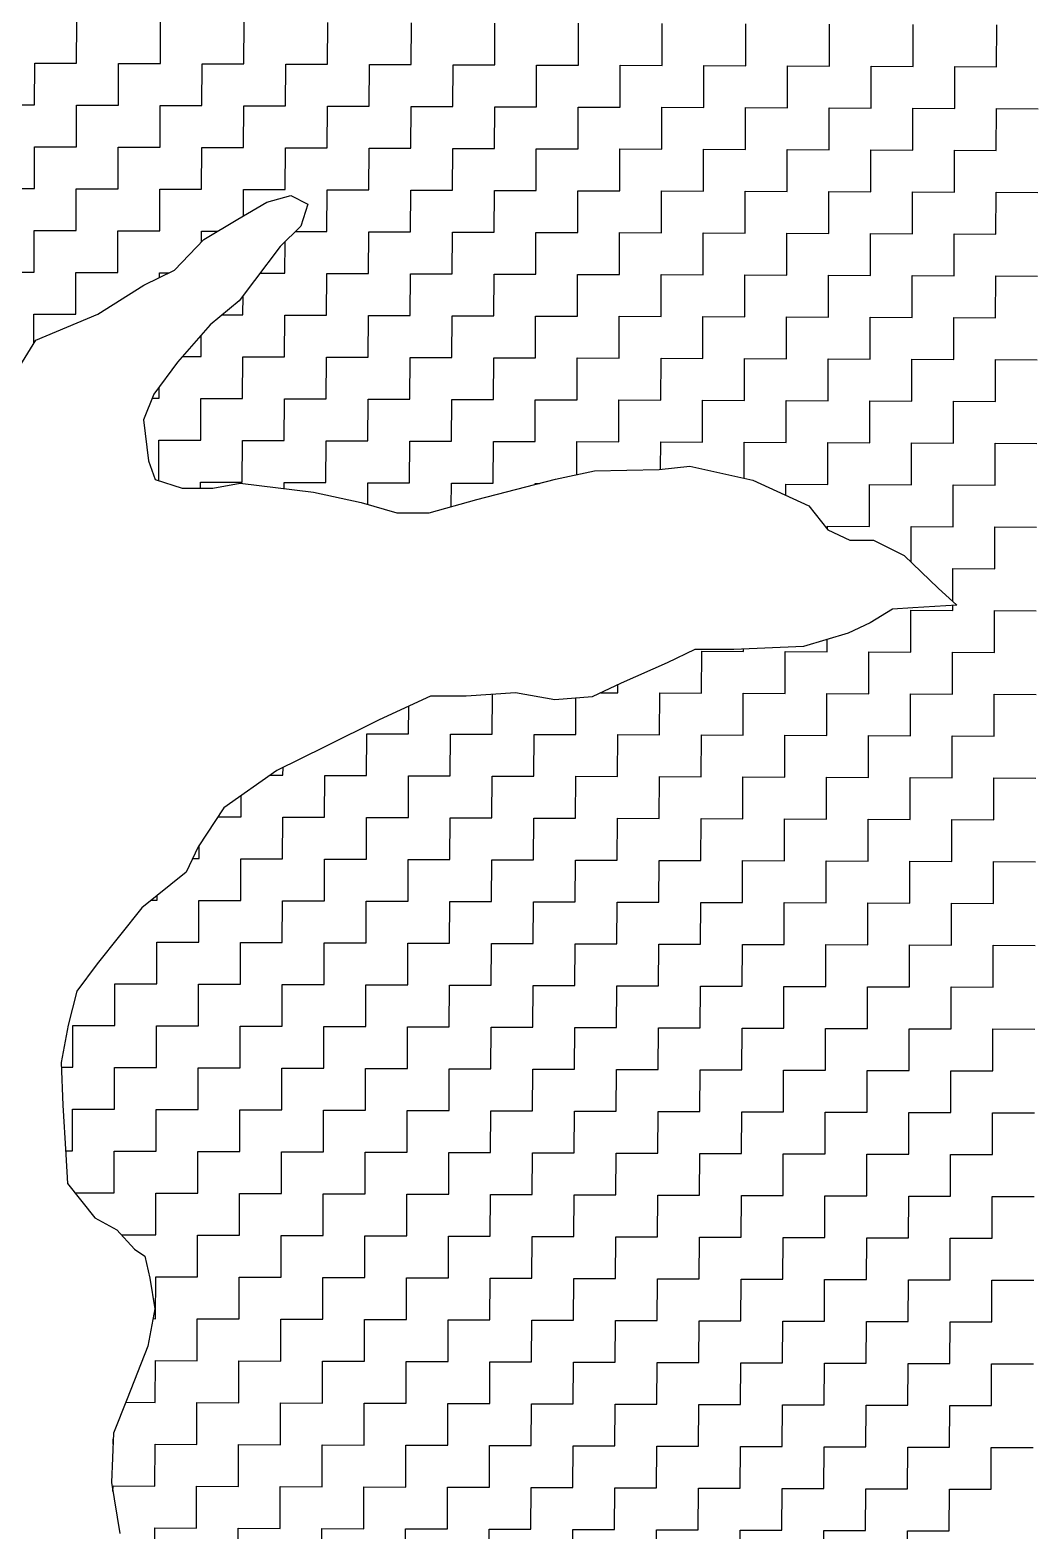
# Model space of a CAD drawing. Header units: metres. Extents: x 274536 to 279488, y 2074615 to 2078106.
# Drawn here: x 278565 to 278687.2, y 2076267.4 to 2076450.4 of the extents above; entities that cross this region are included whole.
import ezdxf

# ---------------------------------------------------------------- set-up
doc = ezdxf.new("R2010")
doc.units = ezdxf.units.M
doc.layers.add('POLY_HATCH', color=12, linetype='Continuous')

msp = doc.modelspace()

# ---------------------------------------------------------------- linework, layer by layer
at = {"layer": 'POLY_HATCH', "linetype": 'Continuous'}
for p, q in [((278570.68, 2076446.35), (278570.7, 2076451.45)), ((278580.89, 2076446.31), (278580.91, 2076451.41)), ((278591.09, 2076446.27), (278591.11, 2076451.37)), ((278601.29, 2076446.23), (278601.31, 2076451.33)), ((278611.49, 2076446.19), (278611.51, 2076451.29)), ((278621.69, 2076446.15), (278621.71, 2076451.25)), ((278631.89, 2076446.11), (278631.91, 2076451.22)), ((278642.09, 2076446.08), (278642.11, 2076451.18)), ((278652.29, 2076446.04), (278652.31, 2076451.14)), ((278662.5, 2076446), (278662.51, 2076451.1)), ((278672.7, 2076445.96), (278672.72, 2076451.06)), ((278682.9, 2076445.92), (278682.92, 2076451.02)), ((278565.56, 2076441.27), (278565.58, 2076446.37)), ((278565.58, 2076446.37), (278570.68, 2076446.35)), ((278575.77, 2076441.23), (278575.79, 2076446.33)), ((278575.79, 2076446.33), (278580.89, 2076446.31)), ((278585.97, 2076441.19), (278585.99, 2076446.29)), ((278585.99, 2076446.29), (278591.09, 2076446.27)), ((278596.17, 2076441.15), (278596.19, 2076446.25)), ((278596.19, 2076446.25), (278601.29, 2076446.23)), ((278606.37, 2076441.11), (278606.39, 2076446.21)), ((278606.39, 2076446.21), (278611.49, 2076446.19)), ((278616.57, 2076441.07), (278616.59, 2076446.17)), ((278616.59, 2076446.17), (278621.69, 2076446.15)), ((278626.77, 2076441.03), (278626.79, 2076446.13)), ((278626.79, 2076446.13), (278631.89, 2076446.11)), ((278636.97, 2076440.99), (278636.99, 2076446.1)), ((278636.99, 2076446.1), (278642.09, 2076446.08)), ((278647.17, 2076440.96), (278647.19, 2076446.06)), ((278647.19, 2076446.06), (278652.29, 2076446.04)), ((278657.37, 2076440.92), (278657.39, 2076446.02)), ((278657.39, 2076446.02), (278662.5, 2076446)), ((278667.58, 2076440.88), (278667.6, 2076445.98)), ((278667.6, 2076445.98), (278672.7, 2076445.96)), ((278677.78, 2076440.84), (278677.8, 2076445.94)), ((278677.8, 2076445.94), (278682.9, 2076445.92)), ((278560.46, 2076441.29), (278565.56, 2076441.27)), ((278570.65, 2076436.15), (278570.67, 2076441.25)), ((278570.67, 2076441.25), (278575.77, 2076441.23)), ((278580.85, 2076436.11), (278580.87, 2076441.21)), ((278580.87, 2076441.21), (278585.97, 2076441.19)), ((278591.05, 2076436.07), (278591.07, 2076441.17)), ((278591.07, 2076441.17), (278596.17, 2076441.15)), ((278601.25, 2076436.03), (278601.27, 2076441.13)), ((278601.27, 2076441.13), (278606.37, 2076441.11)), ((278611.45, 2076435.99), (278611.47, 2076441.09)), ((278611.47, 2076441.09), (278616.57, 2076441.07)), ((278621.65, 2076435.95), (278621.67, 2076441.05)), ((278621.67, 2076441.05), (278626.77, 2076441.03)), ((278631.85, 2076435.91), (278631.87, 2076441.01)), ((278631.87, 2076441.01), (278636.97, 2076440.99)), ((278642.05, 2076435.87), (278642.07, 2076440.98)), ((278642.07, 2076440.98), (278647.17, 2076440.96)), ((278652.25, 2076435.84), (278652.27, 2076440.94)), ((278652.27, 2076440.94), (278657.37, 2076440.92)), ((278662.46, 2076435.8), (278662.48, 2076440.9)), ((278662.48, 2076440.9), (278667.58, 2076440.88)), ((278672.66, 2076435.76), (278672.68, 2076440.86)), ((278672.68, 2076440.86), (278677.78, 2076440.84)), ((278682.86, 2076435.72), (278682.88, 2076440.82)), ((278682.88, 2076440.82), (278687.98, 2076440.8)), ((278565.53, 2076431.07), (278565.54, 2076436.17)), ((278565.54, 2076436.17), (278570.65, 2076436.15)), ((278575.73, 2076431.03), (278575.75, 2076436.13)), ((278575.75, 2076436.13), (278580.85, 2076436.11)), ((278585.93, 2076430.99), (278585.95, 2076436.09)), ((278585.95, 2076436.09), (278591.05, 2076436.07)), ((278596.13, 2076430.95), (278596.15, 2076436.05)), ((278596.15, 2076436.05), (278601.25, 2076436.03)), ((278606.33, 2076430.91), (278606.35, 2076436.01)), ((278606.35, 2076436.01), (278611.45, 2076435.99)), ((278616.53, 2076430.87), (278616.55, 2076435.97)), ((278616.55, 2076435.97), (278621.65, 2076435.95)), ((278626.73, 2076430.83), (278626.75, 2076435.93)), ((278626.75, 2076435.93), (278631.85, 2076435.91)), ((278636.93, 2076430.79), (278636.95, 2076435.89)), ((278636.95, 2076435.89), (278642.05, 2076435.87)), ((278647.13, 2076430.75), (278647.15, 2076435.85)), ((278647.15, 2076435.85), (278652.25, 2076435.84)), ((278657.34, 2076430.71), (278657.36, 2076435.82)), ((278657.36, 2076435.82), (278662.46, 2076435.8)), ((278667.54, 2076430.68), (278667.56, 2076435.78)), ((278667.56, 2076435.78), (278672.66, 2076435.76)), ((278677.74, 2076430.64), (278677.76, 2076435.74)), ((278677.76, 2076435.74), (278682.86, 2076435.72)), ((278560.42, 2076431.09), (278565.53, 2076431.07)), ((278570.61, 2076425.95), (278570.63, 2076431.05)), ((278570.63, 2076431.05), (278575.73, 2076431.03)), ((278580.81, 2076425.91), (278580.83, 2076431.01)), ((278580.83, 2076431.01), (278585.93, 2076430.99)), ((278591.02, 2076427.72), (278591.03, 2076430.97)), ((278591.03, 2076430.97), (278596.13, 2076430.95)), ((278601.21, 2076425.83), (278601.23, 2076430.93)), ((278601.23, 2076430.93), (278606.33, 2076430.91)), ((278611.41, 2076425.79), (278611.43, 2076430.89)), ((278611.43, 2076430.89), (278616.53, 2076430.87)), ((278621.61, 2076425.75), (278621.63, 2076430.85)), ((278621.63, 2076430.85), (278626.73, 2076430.83)), ((278631.81, 2076425.71), (278631.83, 2076430.81)), ((278631.83, 2076430.81), (278636.93, 2076430.79)), ((278642.01, 2076425.67), (278642.03, 2076430.77)), ((278642.03, 2076430.77), (278647.13, 2076430.75)), ((278652.22, 2076425.63), (278652.24, 2076430.73)), ((278652.24, 2076430.73), (278657.34, 2076430.71)), ((278662.42, 2076425.59), (278662.44, 2076430.7)), ((278662.44, 2076430.7), (278667.54, 2076430.68)), ((278672.62, 2076425.56), (278672.64, 2076430.66)), ((278672.64, 2076430.66), (278677.74, 2076430.64)), ((278682.82, 2076425.52), (278682.84, 2076430.62)), ((278682.84, 2076430.62), (278687.94, 2076430.6)), ((278565.49, 2076420.87), (278565.51, 2076425.97)), ((278565.51, 2076425.97), (278570.61, 2076425.95)), ((278575.69, 2076420.83), (278575.71, 2076425.93)), ((278575.71, 2076425.93), (278580.81, 2076425.91)), ((278585.9, 2076424.57), (278585.91, 2076425.89)), ((278585.91, 2076425.89), (278587.9, 2076425.88)), ((278597.39, 2076425.85), (278601.21, 2076425.83)), ((278606.29, 2076420.71), (278606.31, 2076425.81)), ((278606.31, 2076425.81), (278611.41, 2076425.79)), ((278616.49, 2076420.67), (278616.51, 2076425.77)), ((278616.51, 2076425.77), (278621.61, 2076425.75)), ((278596.09, 2076420.75), (278596.1, 2076424.57)), ((278626.69, 2076420.63), (278626.71, 2076425.73)), ((278626.71, 2076425.73), (278631.81, 2076425.71)), ((278636.89, 2076420.59), (278636.91, 2076425.69)), ((278636.91, 2076425.69), (278642.01, 2076425.67)), ((278647.1, 2076420.55), (278647.11, 2076425.65)), ((278647.11, 2076425.65), (278652.22, 2076425.63)), ((278657.3, 2076420.51), (278657.32, 2076425.61)), ((278657.32, 2076425.61), (278662.42, 2076425.59)), ((278667.5, 2076420.47), (278667.52, 2076425.58)), ((278667.52, 2076425.58), (278672.62, 2076425.56)), ((278677.7, 2076420.44), (278677.72, 2076425.54)), ((278677.72, 2076425.54), (278682.82, 2076425.52)), ((278560.39, 2076420.89), (278565.49, 2076420.87)), ((278570.57, 2076415.75), (278570.59, 2076420.85)), ((278570.59, 2076420.85), (278575.69, 2076420.83)), ((278580.79, 2076420.81), (278581.97, 2076420.8)), ((278580.79, 2076420.22), (278580.79, 2076420.81)), ((278593.08, 2076420.76), (278596.09, 2076420.75)), ((278601.17, 2076415.63), (278601.19, 2076420.73)), ((278601.19, 2076420.73), (278606.29, 2076420.71)), ((278611.37, 2076415.59), (278611.39, 2076420.69)), ((278611.39, 2076420.69), (278616.49, 2076420.67)), ((278621.57, 2076415.55), (278621.59, 2076420.65)), ((278621.59, 2076420.65), (278626.69, 2076420.63)), ((278631.77, 2076415.51), (278631.79, 2076420.61)), ((278631.79, 2076420.61), (278636.89, 2076420.59)), ((278641.97, 2076415.47), (278641.99, 2076420.57)), ((278641.99, 2076420.57), (278647.1, 2076420.55)), ((278652.18, 2076415.43), (278652.2, 2076420.53)), ((278652.2, 2076420.53), (278657.3, 2076420.51)), ((278662.38, 2076415.39), (278662.4, 2076420.49)), ((278662.4, 2076420.49), (278667.5, 2076420.47)), ((278672.58, 2076415.35), (278672.6, 2076420.45)), ((278672.6, 2076420.45), (278677.7, 2076420.44)), ((278682.78, 2076415.31), (278682.8, 2076420.42)), ((278682.8, 2076420.42), (278687.9, 2076420.4)), ((278590.97, 2076415.67), (278590.98, 2076417.98)), ((278565.45, 2076412.17), (278565.47, 2076415.77)), ((278565.47, 2076415.77), (278570.57, 2076415.75)), ((278588.45, 2076415.68), (278590.97, 2076415.67)), ((278596.05, 2076410.55), (278596.07, 2076415.65)), ((278596.07, 2076415.65), (278601.17, 2076415.63)), ((278606.25, 2076410.51), (278606.27, 2076415.61)), ((278606.27, 2076415.61), (278611.37, 2076415.59)), ((278616.45, 2076410.47), (278616.47, 2076415.57)), ((278616.47, 2076415.57), (278621.57, 2076415.55)), ((278626.65, 2076410.43), (278626.67, 2076415.53)), ((278626.67, 2076415.53), (278631.77, 2076415.51)), ((278636.85, 2076410.39), (278636.87, 2076415.49)), ((278636.87, 2076415.49), (278641.97, 2076415.47)), ((278647.06, 2076410.35), (278647.08, 2076415.45)), ((278647.08, 2076415.45), (278652.18, 2076415.43)), ((278657.26, 2076410.31), (278657.28, 2076415.41)), ((278657.28, 2076415.41), (278662.38, 2076415.39)), ((278667.46, 2076410.27), (278667.48, 2076415.37)), ((278667.48, 2076415.37), (278672.58, 2076415.35)), ((278677.66, 2076410.23), (278677.68, 2076415.33)), ((278677.68, 2076415.33), (278682.78, 2076415.31)), ((278585.85, 2076410.59), (278585.86, 2076413.2)), ((278583.59, 2076410.6), (278585.85, 2076410.59)), ((278590.93, 2076405.47), (278590.95, 2076410.57)), ((278590.95, 2076410.57), (278596.05, 2076410.55)), ((278601.13, 2076405.43), (278601.15, 2076410.53)), ((278601.15, 2076410.53), (278606.25, 2076410.51)), ((278611.33, 2076405.39), (278611.35, 2076410.49)), ((278611.35, 2076410.49), (278616.45, 2076410.47)), ((278621.53, 2076405.35), (278621.55, 2076410.45)), ((278621.55, 2076410.45), (278626.65, 2076410.43)), ((278631.73, 2076405.31), (278631.75, 2076410.41)), ((278631.75, 2076410.41), (278636.85, 2076410.39)), ((278641.94, 2076405.27), (278641.96, 2076410.37)), ((278641.96, 2076410.37), (278647.06, 2076410.35)), ((278652.14, 2076405.23), (278652.16, 2076410.33)), ((278652.16, 2076410.33), (278657.26, 2076410.31)), ((278662.34, 2076405.19), (278662.36, 2076410.29)), ((278662.36, 2076410.29), (278667.46, 2076410.27)), ((278672.54, 2076405.15), (278672.56, 2076410.25)), ((278672.56, 2076410.25), (278677.66, 2076410.23)), ((278682.74, 2076405.11), (278682.76, 2076410.21)), ((278682.76, 2076410.21), (278687.86, 2076410.19)), ((278580.73, 2076405.51), (278580.73, 2076406.87)), ((278579.89, 2076405.51), (278580.73, 2076405.51)), ((278585.81, 2076400.39), (278585.83, 2076405.49)), ((278585.83, 2076405.49), (278590.93, 2076405.47)), ((278596.01, 2076400.35), (278596.03, 2076405.45)), ((278596.03, 2076405.45), (278601.13, 2076405.43)), ((278606.21, 2076400.31), (278606.23, 2076405.41)), ((278606.23, 2076405.41), (278611.33, 2076405.39)), ((278616.41, 2076400.27), (278616.43, 2076405.37)), ((278616.43, 2076405.37), (278621.53, 2076405.35)), ((278626.61, 2076400.23), (278626.63, 2076405.33)), ((278626.63, 2076405.33), (278631.73, 2076405.31)), ((278636.82, 2076400.19), (278636.83, 2076405.29)), ((278636.83, 2076405.29), (278641.94, 2076405.27)), ((278647.02, 2076400.15), (278647.04, 2076405.25)), ((278647.04, 2076405.25), (278652.14, 2076405.23)), ((278657.22, 2076400.11), (278657.24, 2076405.21)), ((278657.24, 2076405.21), (278662.34, 2076405.19)), ((278667.42, 2076400.07), (278667.44, 2076405.17)), ((278667.44, 2076405.17), (278672.54, 2076405.15)), ((278677.62, 2076400.03), (278677.64, 2076405.13)), ((278677.64, 2076405.13), (278682.74, 2076405.11)), ((278580.69, 2076395.46), (278580.71, 2076400.41)), ((278580.71, 2076400.41), (278585.81, 2076400.39)), ((278590.89, 2076395.27), (278590.91, 2076400.37)), ((278590.91, 2076400.37), (278596.01, 2076400.35)), ((278601.09, 2076395.23), (278601.11, 2076400.33)), ((278601.11, 2076400.33), (278606.21, 2076400.31)), ((278611.29, 2076395.19), (278611.31, 2076400.29)), ((278611.31, 2076400.29), (278616.41, 2076400.27)), ((278621.49, 2076395.15), (278621.51, 2076400.25)), ((278621.51, 2076400.25), (278626.61, 2076400.23)), ((278631.7, 2076396.18), (278631.71, 2076400.21)), ((278631.71, 2076400.21), (278636.82, 2076400.19)), ((278641.9, 2076396.84), (278641.92, 2076400.17)), ((278641.92, 2076400.17), (278647.02, 2076400.15)), ((278652.1, 2076395.76), (278652.12, 2076400.13)), ((278652.12, 2076400.13), (278657.22, 2076400.11)), ((278662.3, 2076394.99), (278662.32, 2076400.09)), ((278662.32, 2076400.09), (278667.42, 2076400.07)), ((278672.5, 2076394.95), (278672.52, 2076400.05)), ((278672.52, 2076400.05), (278677.62, 2076400.03)), ((278682.7, 2076394.91), (278682.72, 2076400.01)), ((278682.72, 2076400.01), (278687.82, 2076399.99)), ((278585.79, 2076395.29), (278590.89, 2076395.27)), ((278585.79, 2076394.54), (278585.79, 2076395.29)), ((278595.99, 2076395.25), (278601.09, 2076395.23)), ((278595.99, 2076394.5), (278595.99, 2076395.25)), ((278606.18, 2076392.57), (278606.19, 2076395.21)), ((278606.19, 2076395.21), (278611.29, 2076395.19)), ((278616.38, 2076392.29), (278616.39, 2076395.17)), ((278616.39, 2076395.17), (278621.49, 2076395.15)), ((278626.59, 2076395.13), (278627.14, 2076395.13)), ((278626.59, 2076394.99), (278626.59, 2076395.13)), ((278657.19, 2076393.68), (278657.2, 2076395.01)), ((278657.2, 2076395.01), (278662.3, 2076394.99)), ((278667.38, 2076389.87), (278667.4, 2076394.97)), ((278667.4, 2076394.97), (278672.5, 2076394.95)), ((278677.58, 2076389.83), (278677.6, 2076394.93)), ((278677.6, 2076394.93), (278682.7, 2076394.91)), ((278662.28, 2076389.89), (278667.38, 2076389.87)), ((278662.28, 2076389.49), (278662.28, 2076389.89)), ((278672.46, 2076385.52), (278672.48, 2076389.85)), ((278672.48, 2076389.85), (278677.58, 2076389.83)), ((278682.66, 2076384.71), (278682.68, 2076389.81)), ((278682.68, 2076389.81), (278687.78, 2076389.79)), ((278677.55, 2076380.73), (278677.56, 2076384.73)), ((278677.56, 2076384.73), (278682.66, 2076384.71)), ((278677.54, 2076379.63), (278677.54, 2076380.25)), ((278672.42, 2076374.55), (278672.44, 2076379.65)), ((278672.44, 2076379.65), (278677.54, 2076379.63)), ((278682.62, 2076374.51), (278682.64, 2076379.61)), ((278682.64, 2076379.61), (278687.74, 2076379.59)), ((278646.9, 2076369.55), (278646.92, 2076374.65)), ((278646.92, 2076374.65), (278652.02, 2076374.63)), ((278652.02, 2076374.63), (278652.02, 2076374.91)), ((278657.1, 2076369.51), (278657.12, 2076374.61)), ((278657.12, 2076374.61), (278662.22, 2076374.59)), ((278662.22, 2076374.59), (278662.23, 2076376.11)), ((278667.3, 2076369.47), (278667.32, 2076374.57)), ((278667.32, 2076374.57), (278672.42, 2076374.55)), ((278677.5, 2076369.43), (278677.52, 2076374.53)), ((278677.52, 2076374.53), (278682.62, 2076374.51)), ((278621.38, 2076364.55), (278621.39, 2076369.38)), ((278634.61, 2076369.59), (278636.7, 2076369.59)), ((278636.7, 2076369.59), (278636.7, 2076370.57)), ((278641.78, 2076364.47), (278641.8, 2076369.57)), ((278641.8, 2076369.57), (278646.9, 2076369.55)), ((278651.98, 2076364.43), (278652, 2076369.53)), ((278652, 2076369.53), (278657.1, 2076369.51)), ((278662.18, 2076364.39), (278662.2, 2076369.49)), ((278662.2, 2076369.49), (278667.3, 2076369.47)), ((278672.38, 2076364.35), (278672.4, 2076369.45)), ((278672.4, 2076369.45), (278677.5, 2076369.43)), ((278682.58, 2076364.31), (278682.6, 2076369.41)), ((278682.6, 2076369.41), (278687.7, 2076369.39)), ((278611.17, 2076364.58), (278611.19, 2076367.97)), ((278631.58, 2076364.51), (278631.59, 2076368.94)), ((278606.05, 2076359.5), (278606.07, 2076364.6)), ((278606.07, 2076364.6), (278611.17, 2076364.58)), ((278616.26, 2076359.46), (278616.28, 2076364.56)), ((278616.28, 2076364.56), (278621.38, 2076364.55)), ((278626.46, 2076359.42), (278626.48, 2076364.53)), ((278626.48, 2076364.53), (278631.58, 2076364.51)), ((278636.66, 2076359.39), (278636.68, 2076364.49)), ((278636.68, 2076364.49), (278641.78, 2076364.47)), ((278646.86, 2076359.35), (278646.88, 2076364.45)), ((278646.88, 2076364.45), (278651.98, 2076364.43)), ((278657.06, 2076359.31), (278657.08, 2076364.41)), ((278657.08, 2076364.41), (278662.18, 2076364.39)), ((278667.26, 2076359.27), (278667.28, 2076364.37)), ((278667.28, 2076364.37), (278672.38, 2076364.35)), ((278677.46, 2076359.23), (278677.48, 2076364.33)), ((278677.48, 2076364.33), (278682.58, 2076364.31)), ((278595.85, 2076359.54), (278595.86, 2076360.5)), ((278594.29, 2076359.55), (278595.85, 2076359.54)), ((278600.93, 2076354.42), (278600.95, 2076359.52)), ((278600.95, 2076359.52), (278606.05, 2076359.5)), ((278611.14, 2076354.38), (278611.16, 2076359.48)), ((278611.16, 2076359.48), (278616.26, 2076359.46)), ((278621.34, 2076354.34), (278621.36, 2076359.44)), ((278621.36, 2076359.44), (278626.46, 2076359.42)), ((278631.54, 2076354.3), (278631.56, 2076359.41)), ((278631.56, 2076359.41), (278636.66, 2076359.39)), ((278641.74, 2076354.27), (278641.76, 2076359.37)), ((278641.76, 2076359.37), (278646.86, 2076359.35)), ((278651.94, 2076354.23), (278651.96, 2076359.33)), ((278651.96, 2076359.33), (278657.06, 2076359.31)), ((278662.14, 2076354.19), (278662.16, 2076359.29)), ((278662.16, 2076359.29), (278667.26, 2076359.27)), ((278672.34, 2076354.15), (278672.36, 2076359.25)), ((278672.36, 2076359.25), (278677.46, 2076359.23)), ((278682.54, 2076354.11), (278682.56, 2076359.21)), ((278682.56, 2076359.21), (278687.66, 2076359.19)), ((278590.73, 2076354.46), (278590.74, 2076357.06)), ((278587.92, 2076354.47), (278590.73, 2076354.46)), ((278595.81, 2076349.34), (278595.83, 2076354.44)), ((278595.83, 2076354.44), (278600.93, 2076354.42)), ((278606.02, 2076349.3), (278606.03, 2076354.4)), ((278606.03, 2076354.4), (278611.14, 2076354.38)), ((278616.22, 2076349.26), (278616.24, 2076354.36)), ((278616.24, 2076354.36), (278621.34, 2076354.34)), ((278626.42, 2076349.22), (278626.44, 2076354.32)), ((278626.44, 2076354.32), (278631.54, 2076354.3)), ((278636.62, 2076349.18), (278636.64, 2076354.29)), ((278636.64, 2076354.29), (278641.74, 2076354.27)), ((278646.82, 2076349.15), (278646.84, 2076354.25)), ((278646.84, 2076354.25), (278651.94, 2076354.23)), ((278657.02, 2076349.11), (278657.04, 2076354.21)), ((278657.04, 2076354.21), (278662.14, 2076354.19)), ((278667.22, 2076349.07), (278667.24, 2076354.17)), ((278667.24, 2076354.17), (278672.34, 2076354.15)), ((278677.42, 2076349.03), (278677.44, 2076354.13)), ((278677.44, 2076354.13), (278682.54, 2076354.11)), ((278585.61, 2076349.38), (278585.62, 2076350.98)), ((278584.84, 2076349.38), (278585.61, 2076349.38)), ((278590.69, 2076344.26), (278590.71, 2076349.36)), ((278590.71, 2076349.36), (278595.81, 2076349.34)), ((278600.9, 2076344.22), (278600.91, 2076349.32)), ((278600.91, 2076349.32), (278606.02, 2076349.3)), ((278611.1, 2076344.18), (278611.12, 2076349.28)), ((278611.12, 2076349.28), (278616.22, 2076349.26)), ((278621.3, 2076344.14), (278621.32, 2076349.24)), ((278621.32, 2076349.24), (278626.42, 2076349.22)), ((278631.5, 2076344.1), (278631.52, 2076349.2)), ((278631.52, 2076349.2), (278636.62, 2076349.18)), ((278641.7, 2076344.06), (278641.72, 2076349.16)), ((278641.72, 2076349.16), (278646.82, 2076349.15)), ((278651.9, 2076344.02), (278651.92, 2076349.13)), ((278651.92, 2076349.13), (278657.02, 2076349.11)), ((278662.1, 2076343.99), (278662.12, 2076349.09)), ((278662.12, 2076349.09), (278667.22, 2076349.07)), ((278672.3, 2076343.95), (278672.32, 2076349.05)), ((278672.32, 2076349.05), (278677.42, 2076349.03)), ((278682.5, 2076343.91), (278682.52, 2076349.01)), ((278682.52, 2076349.01), (278687.62, 2076348.99)), ((278579.79, 2076344.3), (278580.49, 2076344.3)), ((278580.49, 2076344.3), (278580.49, 2076344.87)), ((278585.57, 2076339.18), (278585.59, 2076344.28)), ((278585.59, 2076344.28), (278590.69, 2076344.26)), ((278595.77, 2076339.14), (278595.79, 2076344.24)), ((278595.79, 2076344.24), (278600.9, 2076344.22)), ((278605.98, 2076339.1), (278606, 2076344.2)), ((278606, 2076344.2), (278611.1, 2076344.18)), ((278616.18, 2076339.06), (278616.2, 2076344.16)), ((278616.2, 2076344.16), (278621.3, 2076344.14)), ((278626.38, 2076339.02), (278626.4, 2076344.12)), ((278626.4, 2076344.12), (278631.5, 2076344.1)), ((278636.58, 2076338.98), (278636.6, 2076344.08)), ((278636.6, 2076344.08), (278641.7, 2076344.06)), ((278646.78, 2076338.94), (278646.8, 2076344.04)), ((278646.8, 2076344.04), (278651.9, 2076344.02)), ((278656.98, 2076338.9), (278657, 2076344.01)), ((278657, 2076344.01), (278662.1, 2076343.99)), ((278667.18, 2076338.87), (278667.2, 2076343.97)), ((278667.2, 2076343.97), (278672.3, 2076343.95)), ((278677.38, 2076338.83), (278677.4, 2076343.93)), ((278677.4, 2076343.93), (278682.5, 2076343.91)), ((278575.33, 2076339.22), (278575.37, 2076339.22)), ((278575.37, 2076339.22), (278575.37, 2076339.27)), ((278580.45, 2076334.1), (278580.47, 2076339.2)), ((278580.47, 2076339.2), (278585.57, 2076339.18)), ((278590.65, 2076334.06), (278590.67, 2076339.16)), ((278590.67, 2076339.16), (278595.77, 2076339.14)), ((278600.86, 2076334.02), (278600.88, 2076339.12)), ((278600.88, 2076339.12), (278605.98, 2076339.1)), ((278611.06, 2076333.98), (278611.08, 2076339.08)), ((278611.08, 2076339.08), (278616.18, 2076339.06)), ((278621.26, 2076333.94), (278621.28, 2076339.04)), ((278621.28, 2076339.04), (278626.38, 2076339.02)), ((278631.46, 2076333.9), (278631.48, 2076339)), ((278631.48, 2076339), (278636.58, 2076338.98)), ((278641.66, 2076333.86), (278641.68, 2076338.96)), ((278641.68, 2076338.96), (278646.78, 2076338.94)), ((278651.86, 2076333.82), (278651.88, 2076338.92)), ((278651.88, 2076338.92), (278656.98, 2076338.9)), ((278662.06, 2076333.78), (278662.08, 2076338.89)), ((278662.08, 2076338.89), (278667.18, 2076338.87)), ((278672.26, 2076333.75), (278672.28, 2076338.85)), ((278672.28, 2076338.85), (278677.38, 2076338.83)), ((278682.46, 2076333.71), (278682.48, 2076338.81)), ((278682.48, 2076338.81), (278687.59, 2076338.79)), ((278575.33, 2076329.02), (278575.35, 2076334.12)), ((278575.35, 2076334.12), (278580.45, 2076334.1)), ((278585.53, 2076328.98), (278585.55, 2076334.08)), ((278585.55, 2076334.08), (278590.65, 2076334.06)), ((278595.74, 2076328.94), (278595.76, 2076334.04)), ((278595.76, 2076334.04), (278600.86, 2076334.02)), ((278605.94, 2076328.9), (278605.96, 2076334)), ((278605.96, 2076334), (278611.06, 2076333.98)), ((278616.14, 2076328.86), (278616.16, 2076333.96)), ((278616.16, 2076333.96), (278621.26, 2076333.94)), ((278626.34, 2076328.82), (278626.36, 2076333.92)), ((278626.36, 2076333.92), (278631.46, 2076333.9)), ((278636.54, 2076328.78), (278636.56, 2076333.88)), ((278636.56, 2076333.88), (278641.66, 2076333.86)), ((278646.74, 2076328.74), (278646.76, 2076333.84)), ((278646.76, 2076333.84), (278651.86, 2076333.82)), ((278656.94, 2076328.7), (278656.96, 2076333.8)), ((278656.96, 2076333.8), (278662.06, 2076333.78)), ((278667.14, 2076328.66), (278667.16, 2076333.76)), ((278667.16, 2076333.76), (278672.26, 2076333.75)), ((278677.34, 2076328.62), (278677.36, 2076333.73)), ((278677.36, 2076333.73), (278682.46, 2076333.71)), ((278570.21, 2076323.94), (278570.23, 2076329.04)), ((278570.23, 2076329.04), (278575.33, 2076329.02)), ((278580.41, 2076323.9), (278580.43, 2076329)), ((278580.43, 2076329), (278585.53, 2076328.98)), ((278590.62, 2076323.86), (278590.63, 2076328.96)), ((278590.63, 2076328.96), (278595.74, 2076328.94)), ((278600.82, 2076323.82), (278600.84, 2076328.92)), ((278600.84, 2076328.92), (278605.94, 2076328.9)), ((278611.02, 2076323.78), (278611.04, 2076328.88)), ((278611.04, 2076328.88), (278616.14, 2076328.86)), ((278621.22, 2076323.74), (278621.24, 2076328.84)), ((278621.24, 2076328.84), (278626.34, 2076328.82)), ((278631.42, 2076323.7), (278631.44, 2076328.8)), ((278631.44, 2076328.8), (278636.54, 2076328.78)), ((278641.62, 2076323.66), (278641.64, 2076328.76)), ((278641.64, 2076328.76), (278646.74, 2076328.74)), ((278651.82, 2076323.62), (278651.84, 2076328.72)), ((278651.84, 2076328.72), (278656.94, 2076328.7)), ((278662.02, 2076323.58), (278662.04, 2076328.68)), ((278662.04, 2076328.68), (278667.14, 2076328.66)), ((278672.22, 2076323.54), (278672.24, 2076328.64)), ((278672.24, 2076328.64), (278677.34, 2076328.62)), ((278682.43, 2076323.5), (278682.45, 2076328.61)), ((278682.45, 2076328.61), (278687.55, 2076328.59)), ((278568.81, 2076323.94), (278570.21, 2076323.94)), ((278575.29, 2076318.82), (278575.31, 2076323.92)), ((278575.31, 2076323.92), (278580.41, 2076323.9)), ((278585.5, 2076318.78), (278585.51, 2076323.88)), ((278585.51, 2076323.88), (278590.62, 2076323.86)), ((278595.7, 2076318.74), (278595.72, 2076323.84)), ((278595.72, 2076323.84), (278600.82, 2076323.82)), ((278605.9, 2076318.7), (278605.92, 2076323.8)), ((278605.92, 2076323.8), (278611.02, 2076323.78)), ((278616.1, 2076318.66), (278616.12, 2076323.76)), ((278616.12, 2076323.76), (278621.22, 2076323.74)), ((278626.3, 2076318.62), (278626.32, 2076323.72)), ((278626.32, 2076323.72), (278631.42, 2076323.7)), ((278636.5, 2076318.58), (278636.52, 2076323.68)), ((278636.52, 2076323.68), (278641.62, 2076323.66)), ((278646.7, 2076318.54), (278646.72, 2076323.64)), ((278646.72, 2076323.64), (278651.82, 2076323.62)), ((278656.9, 2076318.5), (278656.92, 2076323.6)), ((278656.92, 2076323.6), (278662.02, 2076323.58)), ((278667.1, 2076318.46), (278667.12, 2076323.56)), ((278667.12, 2076323.56), (278672.22, 2076323.54)), ((278677.31, 2076318.42), (278677.32, 2076323.52)), ((278677.32, 2076323.52), (278682.43, 2076323.5)), ((278570.17, 2076313.74), (278570.19, 2076318.84)), ((278570.19, 2076318.84), (278575.29, 2076318.82)), ((278580.37, 2076313.7), (278580.39, 2076318.8)), ((278580.39, 2076318.8), (278585.5, 2076318.78)), ((278590.58, 2076313.66), (278590.6, 2076318.76)), ((278590.6, 2076318.76), (278595.7, 2076318.74)), ((278600.78, 2076313.62), (278600.8, 2076318.72)), ((278600.8, 2076318.72), (278605.9, 2076318.7)), ((278610.98, 2076313.58), (278611, 2076318.68)), ((278611, 2076318.68), (278616.1, 2076318.66)), ((278621.18, 2076313.54), (278621.2, 2076318.64)), ((278621.2, 2076318.64), (278626.3, 2076318.62)), ((278631.38, 2076313.5), (278631.4, 2076318.6)), ((278631.4, 2076318.6), (278636.5, 2076318.58)), ((278641.58, 2076313.46), (278641.6, 2076318.56)), ((278641.6, 2076318.56), (278646.7, 2076318.54)), ((278651.78, 2076313.42), (278651.8, 2076318.52)), ((278651.8, 2076318.52), (278656.9, 2076318.5)), ((278661.98, 2076313.38), (278662, 2076318.48)), ((278662, 2076318.48), (278667.1, 2076318.46)), ((278672.19, 2076313.34), (278672.2, 2076318.44)), ((278672.2, 2076318.44), (278677.31, 2076318.42)), ((278682.39, 2076313.3), (278682.41, 2076318.4)), ((278682.41, 2076318.4), (278687.51, 2076318.38)), ((278569.34, 2076313.74), (278570.17, 2076313.74)), ((278575.25, 2076308.62), (278575.27, 2076313.72)), ((278575.27, 2076313.72), (278580.37, 2076313.7)), ((278585.46, 2076308.58), (278585.48, 2076313.68)), ((278585.48, 2076313.68), (278590.58, 2076313.66)), ((278595.66, 2076308.54), (278595.68, 2076313.64)), ((278595.68, 2076313.64), (278600.78, 2076313.62)), ((278605.86, 2076308.5), (278605.88, 2076313.6)), ((278605.88, 2076313.6), (278610.98, 2076313.58)), ((278616.06, 2076308.46), (278616.08, 2076313.56)), ((278616.08, 2076313.56), (278621.18, 2076313.54)), ((278626.26, 2076308.42), (278626.28, 2076313.52)), ((278626.28, 2076313.52), (278631.38, 2076313.5)), ((278636.46, 2076308.38), (278636.48, 2076313.48)), ((278636.48, 2076313.48), (278641.58, 2076313.46)), ((278646.66, 2076308.34), (278646.68, 2076313.44)), ((278646.68, 2076313.44), (278651.78, 2076313.42)), ((278656.86, 2076308.3), (278656.88, 2076313.4)), ((278656.88, 2076313.4), (278661.98, 2076313.38)), ((278667.06, 2076308.26), (278667.08, 2076313.36)), ((278667.08, 2076313.36), (278672.19, 2076313.34)), ((278677.27, 2076308.22), (278677.29, 2076313.32)), ((278677.29, 2076313.32), (278682.39, 2076313.3)), ((278570.47, 2076308.63), (278575.25, 2076308.62)), ((278580.34, 2076303.5), (278580.36, 2076308.6)), ((278580.36, 2076308.6), (278585.46, 2076308.58)), ((278590.54, 2076303.46), (278590.56, 2076308.56)), ((278590.56, 2076308.56), (278595.66, 2076308.54)), ((278600.74, 2076303.42), (278600.76, 2076308.52)), ((278600.76, 2076308.52), (278605.86, 2076308.5)), ((278610.94, 2076303.38), (278610.96, 2076308.48)), ((278610.96, 2076308.48), (278616.06, 2076308.46)), ((278621.14, 2076303.34), (278621.16, 2076308.44)), ((278621.16, 2076308.44), (278626.26, 2076308.42)), ((278631.34, 2076303.3), (278631.36, 2076308.4)), ((278631.36, 2076308.4), (278636.46, 2076308.38)), ((278641.54, 2076303.26), (278641.56, 2076308.36)), ((278641.56, 2076308.36), (278646.66, 2076308.34)), ((278651.74, 2076303.22), (278651.76, 2076308.32)), ((278651.76, 2076308.32), (278656.86, 2076308.3)), ((278661.94, 2076303.18), (278661.96, 2076308.28)), ((278661.96, 2076308.28), (278667.06, 2076308.26)), ((278672.15, 2076303.14), (278672.17, 2076308.24)), ((278672.17, 2076308.24), (278677.27, 2076308.22)), ((278682.35, 2076303.1), (278682.37, 2076308.2)), ((278682.37, 2076308.2), (278687.47, 2076308.18)), ((278576.15, 2076303.51), (278580.34, 2076303.5)), ((278585.42, 2076298.38), (278585.44, 2076303.48)), ((278585.44, 2076303.48), (278590.54, 2076303.46)), ((278595.62, 2076298.34), (278595.64, 2076303.44)), ((278595.64, 2076303.44), (278600.74, 2076303.42)), ((278605.82, 2076298.3), (278605.84, 2076303.4)), ((278605.84, 2076303.4), (278610.94, 2076303.38)), ((278616.02, 2076298.26), (278616.04, 2076303.36)), ((278616.04, 2076303.36), (278621.14, 2076303.34)), ((278626.22, 2076298.22), (278626.24, 2076303.32)), ((278626.24, 2076303.32), (278631.34, 2076303.3)), ((278636.42, 2076298.18), (278636.44, 2076303.28)), ((278636.44, 2076303.28), (278641.54, 2076303.26)), ((278646.62, 2076298.14), (278646.64, 2076303.24)), ((278646.64, 2076303.24), (278651.74, 2076303.22)), ((278656.82, 2076298.1), (278656.84, 2076303.2)), ((278656.84, 2076303.2), (278661.94, 2076303.18)), ((278667.03, 2076298.06), (278667.05, 2076303.16)), ((278667.05, 2076303.16), (278672.15, 2076303.14)), ((278677.23, 2076298.02), (278677.25, 2076303.12)), ((278677.25, 2076303.12), (278682.35, 2076303.1)), ((278580.3, 2076293.29), (278580.32, 2076298.4)), ((278580.32, 2076298.4), (278585.42, 2076298.38)), ((278590.5, 2076293.26), (278590.52, 2076298.36)), ((278590.52, 2076298.36), (278595.62, 2076298.34)), ((278600.7, 2076293.22), (278600.72, 2076298.32)), ((278600.72, 2076298.32), (278605.82, 2076298.3)), ((278610.9, 2076293.18), (278610.92, 2076298.28)), ((278610.92, 2076298.28), (278616.02, 2076298.26)), ((278621.1, 2076293.14), (278621.12, 2076298.24)), ((278621.12, 2076298.24), (278626.22, 2076298.22)), ((278631.3, 2076293.1), (278631.32, 2076298.2)), ((278631.32, 2076298.2), (278636.42, 2076298.18)), ((278641.5, 2076293.06), (278641.52, 2076298.16)), ((278641.52, 2076298.16), (278646.62, 2076298.14)), ((278651.7, 2076293.02), (278651.72, 2076298.12)), ((278651.72, 2076298.12), (278656.82, 2076298.1)), ((278661.91, 2076292.98), (278661.92, 2076298.08)), ((278661.92, 2076298.08), (278667.03, 2076298.06)), ((278672.11, 2076292.94), (278672.13, 2076298.04)), ((278672.13, 2076298.04), (278677.23, 2076298.02)), ((278682.31, 2076292.9), (278682.33, 2076298)), ((278682.33, 2076298), (278687.43, 2076297.98)), ((278579.99, 2076293.3), (278580.3, 2076293.29)), ((278585.38, 2076288.17), (278585.4, 2076293.27)), ((278585.4, 2076293.27), (278590.5, 2076293.26)), ((278595.58, 2076288.13), (278595.6, 2076293.24)), ((278595.6, 2076293.24), (278600.7, 2076293.22)), ((278605.78, 2076288.1), (278605.8, 2076293.2)), ((278605.8, 2076293.2), (278610.9, 2076293.18)), ((278615.98, 2076288.06), (278616, 2076293.16)), ((278616, 2076293.16), (278621.1, 2076293.14)), ((278626.18, 2076288.02), (278626.2, 2076293.12)), ((278626.2, 2076293.12), (278631.3, 2076293.1)), ((278636.38, 2076287.98), (278636.4, 2076293.08)), ((278636.4, 2076293.08), (278641.5, 2076293.06)), ((278646.58, 2076287.94), (278646.6, 2076293.04)), ((278646.6, 2076293.04), (278651.7, 2076293.02)), ((278656.79, 2076287.9), (278656.8, 2076293)), ((278656.8, 2076293), (278661.91, 2076292.98)), ((278666.99, 2076287.86), (278667.01, 2076292.96)), ((278667.01, 2076292.96), (278672.11, 2076292.94)), ((278677.19, 2076287.82), (278677.21, 2076292.92)), ((278677.21, 2076292.92), (278682.31, 2076292.9)), ((278580.26, 2076283.09), (278580.28, 2076288.19)), ((278580.28, 2076288.19), (278585.38, 2076288.17)), ((278590.46, 2076283.05), (278590.48, 2076288.15)), ((278590.48, 2076288.15), (278595.58, 2076288.13)), ((278600.66, 2076283.01), (278600.68, 2076288.12)), ((278600.68, 2076288.12), (278605.78, 2076288.1)), ((278610.86, 2076282.98), (278610.88, 2076288.08)), ((278610.88, 2076288.08), (278615.98, 2076288.06)), ((278621.06, 2076282.94), (278621.08, 2076288.04)), ((278621.08, 2076288.04), (278626.18, 2076288.02)), ((278631.26, 2076282.9), (278631.28, 2076288)), ((278631.28, 2076288), (278636.38, 2076287.98)), ((278641.46, 2076282.86), (278641.48, 2076287.96)), ((278641.48, 2076287.96), (278646.58, 2076287.94)), ((278651.66, 2076282.82), (278651.68, 2076287.92)), ((278651.68, 2076287.92), (278656.79, 2076287.9)), ((278661.87, 2076282.78), (278661.89, 2076287.88)), ((278661.89, 2076287.88), (278666.99, 2076287.86)), ((278672.07, 2076282.74), (278672.09, 2076287.84)), ((278672.09, 2076287.84), (278677.19, 2076287.82)), ((278682.27, 2076282.7), (278682.29, 2076287.8)), ((278682.29, 2076287.8), (278687.39, 2076287.78)), ((278576.69, 2076283.11), (278580.26, 2076283.09)), ((278585.34, 2076277.97), (278585.36, 2076283.07)), ((278585.36, 2076283.07), (278590.46, 2076283.05)), ((278595.54, 2076277.93), (278595.56, 2076283.03)), ((278595.56, 2076283.03), (278600.66, 2076283.01)), ((278605.74, 2076277.89), (278605.76, 2076283)), ((278605.76, 2076283), (278610.86, 2076282.98)), ((278615.94, 2076277.86), (278615.96, 2076282.96)), ((278615.96, 2076282.96), (278621.06, 2076282.94)), ((278626.14, 2076277.82), (278626.16, 2076282.92)), ((278626.16, 2076282.92), (278631.26, 2076282.9)), ((278636.34, 2076277.78), (278636.36, 2076282.88)), ((278636.36, 2076282.88), (278641.46, 2076282.86)), ((278646.54, 2076277.74), (278646.56, 2076282.84)), ((278646.56, 2076282.84), (278651.66, 2076282.82)), ((278656.75, 2076277.7), (278656.77, 2076282.8)), ((278656.77, 2076282.8), (278661.87, 2076282.78)), ((278666.95, 2076277.66), (278666.97, 2076282.76)), ((278666.97, 2076282.76), (278672.07, 2076282.74)), ((278677.15, 2076277.62), (278677.17, 2076282.72)), ((278677.17, 2076282.72), (278682.27, 2076282.7)), ((278575.12, 2076278.01), (278575.14, 2076278.01)), ((278575.14, 2076278.01), (278575.14, 2076278.6)), ((278580.22, 2076272.89), (278580.24, 2076277.99)), ((278580.24, 2076277.99), (278585.34, 2076277.97)), ((278590.42, 2076272.85), (278590.44, 2076277.95)), ((278590.44, 2076277.95), (278595.54, 2076277.93)), ((278600.62, 2076272.81), (278600.64, 2076277.91)), ((278600.64, 2076277.91), (278605.74, 2076277.89)), ((278610.82, 2076272.77), (278610.84, 2076277.87)), ((278610.84, 2076277.87), (278615.94, 2076277.86)), ((278621.02, 2076272.73), (278621.04, 2076277.84)), ((278621.04, 2076277.84), (278626.14, 2076277.82)), ((278631.22, 2076272.7), (278631.24, 2076277.8)), ((278631.24, 2076277.8), (278636.34, 2076277.78)), ((278641.42, 2076272.66), (278641.44, 2076277.76)), ((278641.44, 2076277.76), (278646.54, 2076277.74)), ((278651.63, 2076272.62), (278651.65, 2076277.72)), ((278651.65, 2076277.72), (278656.75, 2076277.7)), ((278661.83, 2076272.58), (278661.85, 2076277.68)), ((278661.85, 2076277.68), (278666.95, 2076277.66)), ((278672.03, 2076272.54), (278672.05, 2076277.64)), ((278672.05, 2076277.64), (278677.15, 2076277.62)), ((278682.23, 2076272.5), (278682.25, 2076277.6)), ((278682.25, 2076277.6), (278687.35, 2076277.58)), ((278575.11, 2076272.24), (278575.12, 2076272.91)), ((278575.12, 2076272.91), (278580.22, 2076272.89)), ((278585.3, 2076267.77), (278585.32, 2076272.87)), ((278585.32, 2076272.87), (278590.42, 2076272.85)), ((278595.5, 2076267.73), (278595.52, 2076272.83)), ((278595.52, 2076272.83), (278600.62, 2076272.81)), ((278605.7, 2076267.69), (278605.72, 2076272.79)), ((278605.72, 2076272.79), (278610.82, 2076272.77)), ((278615.9, 2076267.65), (278615.92, 2076272.75)), ((278615.92, 2076272.75), (278621.02, 2076272.73)), ((278626.1, 2076267.61), (278626.12, 2076272.72)), ((278626.12, 2076272.72), (278631.22, 2076272.7)), ((278636.3, 2076267.58), (278636.32, 2076272.68)), ((278636.32, 2076272.68), (278641.42, 2076272.66)), ((278646.51, 2076267.54), (278646.52, 2076272.64)), ((278646.52, 2076272.64), (278651.63, 2076272.62)), ((278656.71, 2076267.5), (278656.73, 2076272.6)), ((278656.73, 2076272.6), (278661.83, 2076272.58)), ((278666.91, 2076267.46), (278666.93, 2076272.56)), ((278666.93, 2076272.56), (278672.03, 2076272.54)), ((278677.11, 2076267.42), (278677.13, 2076272.52)), ((278677.13, 2076272.52), (278682.23, 2076272.5)), ((278580.18, 2076262.69), (278580.2, 2076267.79)), ((278580.2, 2076267.79), (278585.3, 2076267.77)), ((278590.38, 2076262.65), (278590.4, 2076267.75)), ((278590.4, 2076267.75), (278595.5, 2076267.73)), ((278600.58, 2076262.61), (278600.6, 2076267.71)), ((278600.6, 2076267.71), (278605.7, 2076267.69)), ((278610.78, 2076262.57), (278610.8, 2076267.67)), ((278610.8, 2076267.67), (278615.9, 2076267.65)), ((278620.98, 2076262.53), (278621, 2076267.63)), ((278621, 2076267.63), (278626.1, 2076267.61)), ((278631.18, 2076262.49), (278631.2, 2076267.6)), ((278631.2, 2076267.6), (278636.3, 2076267.58)), ((278641.39, 2076262.46), (278641.4, 2076267.56)), ((278641.4, 2076267.56), (278646.51, 2076267.54)), ((278651.59, 2076262.42), (278651.61, 2076267.52)), ((278651.61, 2076267.52), (278656.71, 2076267.5)), ((278661.79, 2076262.38), (278661.81, 2076267.48)), ((278661.81, 2076267.48), (278666.91, 2076267.46)), ((278671.99, 2076262.34), (278672.01, 2076267.44)), ((278672.01, 2076267.44), (278677.11, 2076267.42))]:
    msp.add_line(p, q, dxfattribs=at)
at = {"layer": 'POLY_HATCH'}
for p, q in [((278593.88, 2076429.39), (278596.79, 2076430.21)), ((278596.79, 2076430.21), (278598.87, 2076429.17)), ((278590.34, 2076427.33), (278593.88, 2076429.39)), ((278598.87, 2076429.17), (278598.03, 2076426.47)), ((278586.18, 2076424.86), (278590.34, 2076427.33)), ((278598.03, 2076426.47), (278595.52, 2076423.99)), ((278582.63, 2076421.13), (278586.18, 2076424.86)), ((278595.52, 2076423.99), (278592.39, 2076419.85)), ((278578.88, 2076419.28), (278582.63, 2076421.13)), ((278573.26, 2076415.77), (278578.88, 2076419.28)), ((278592.39, 2076419.85), (278590.51, 2076417.36)), ((278590.51, 2076417.36), (278586.97, 2076414.47)), ((278565.72, 2076412.6), (278573.26, 2076415.77)), ((278586.97, 2076414.47), (278583, 2076409.92)), ((278562.79, 2076407.83), (278565.72, 2076412.6)), ((278583, 2076409.92), (278580.08, 2076405.99)), ((278580.08, 2076405.99), (278578.82, 2076402.88)), ((278578.82, 2076402.88), (278579.43, 2076397.89)), ((278579.43, 2076397.89), (278580.25, 2076395.6)), ((278629.07, 2076395.62), (278633.85, 2076396.64)), ((278633.85, 2076396.64), (278641.75, 2076396.82)), ((278641.75, 2076396.82), (278645.49, 2076397.22)), ((278645.49, 2076397.22), (278653.17, 2076395.53)), ((278580.25, 2076395.6), (278583.57, 2076394.55)), ((278587.31, 2076394.54), (278590.63, 2076395.15)), ((278590.63, 2076395.15), (278599.56, 2076394.07)), ((278619.5, 2076393.17), (278629.07, 2076395.62)), ((278653.17, 2076395.53), (278660.01, 2076392.39)), ((278583.57, 2076394.55), (278587.31, 2076394.54)), ((278599.56, 2076394.07), (278605.38, 2076392.81)), ((278605.38, 2076392.81), (278609.73, 2076391.54)), ((278613.68, 2076391.53), (278619.5, 2076393.17)), ((278609.73, 2076391.54), (278613.68, 2076391.53)), ((278660.01, 2076392.39), (278662.29, 2076389.47)), ((278662.29, 2076389.47), (278664.98, 2076388.22)), ((278664.98, 2076388.22), (278667.89, 2076388.21)), ((278667.89, 2076388.21), (278671.62, 2076386.32)), ((278671.62, 2076386.32), (278675.76, 2076382.36)), ((278675.76, 2076382.36), (278678.04, 2076380.28)), ((278678.04, 2076380.28), (278672.68, 2076379.97)), ((278670.18, 2076379.77), (278667.48, 2076378.12)), ((278672.68, 2076379.97), (278670.18, 2076379.77)), ((278664.77, 2076376.88), (278659.36, 2076375.24)), ((278667.48, 2076378.12), (278664.77, 2076376.88)), ((278646.07, 2076374.88), (278642.73, 2076373.23)), ((278650.84, 2076374.86), (278646.07, 2076374.88)), ((278659.36, 2076375.24), (278650.84, 2076374.86)), ((278642.73, 2076373.23), (278637.12, 2076370.76)), ((278613.84, 2076369.19), (278607.6, 2076366.31)), ((278618.2, 2076369.17), (278613.84, 2076369.19)), ((278624.23, 2076369.57), (278618.2, 2076369.17)), ((278629.01, 2076368.72), (278624.23, 2076369.57)), ((278633.58, 2076369.11), (278629.01, 2076368.72)), ((278637.12, 2076370.76), (278633.58, 2076369.11)), ((278607.6, 2076366.31), (278600.94, 2076363.01)), ((278600.94, 2076363.01), (278595.11, 2076360.13)), ((278595.11, 2076360.13), (278588.65, 2076355.58)), ((278588.65, 2076355.58), (278585.52, 2076350.82)), ((278585.52, 2076350.82), (278584.05, 2076347.71)), ((278584.05, 2076347.71), (278578.63, 2076343.37)), ((278578.63, 2076343.37), (278573.2, 2076336.54)), ((278573.2, 2076336.54), (278570.7, 2076333.23)), ((278570.7, 2076333.23), (278569.64, 2076329.08)), ((278569.64, 2076329.08), (278568.79, 2076324.52)), ((278568.79, 2076324.52), (278568.98, 2076319.32)), ((278568.98, 2076319.32), (278569.37, 2076313.3)), ((278569.37, 2076313.3), (278569.57, 2076309.77)), ((278569.57, 2076309.77), (278572.88, 2076305.6)), ((278572.88, 2076305.6), (278575.57, 2076304.14)), ((278575.57, 2076304.14), (278577.75, 2076301.77)), ((278577.75, 2076301.77), (278578.99, 2076300.93)), ((278578.99, 2076300.93), (278579.6, 2076298.23)), ((278579.6, 2076298.23), (278580.21, 2076294.49)), ((278580.21, 2076294.49), (278579.36, 2076289.92)), ((278579.36, 2076289.92), (278576.85, 2076283.5)), ((278576.85, 2076283.5), (278575.17, 2076279.35)), ((278575.17, 2076279.35), (278574.94, 2076273.33)), ((278574.94, 2076273.33), (278575.95, 2076267.1))]:
    msp.add_line(p, q, dxfattribs=at)

doc.saveas('drawing.dxf')
